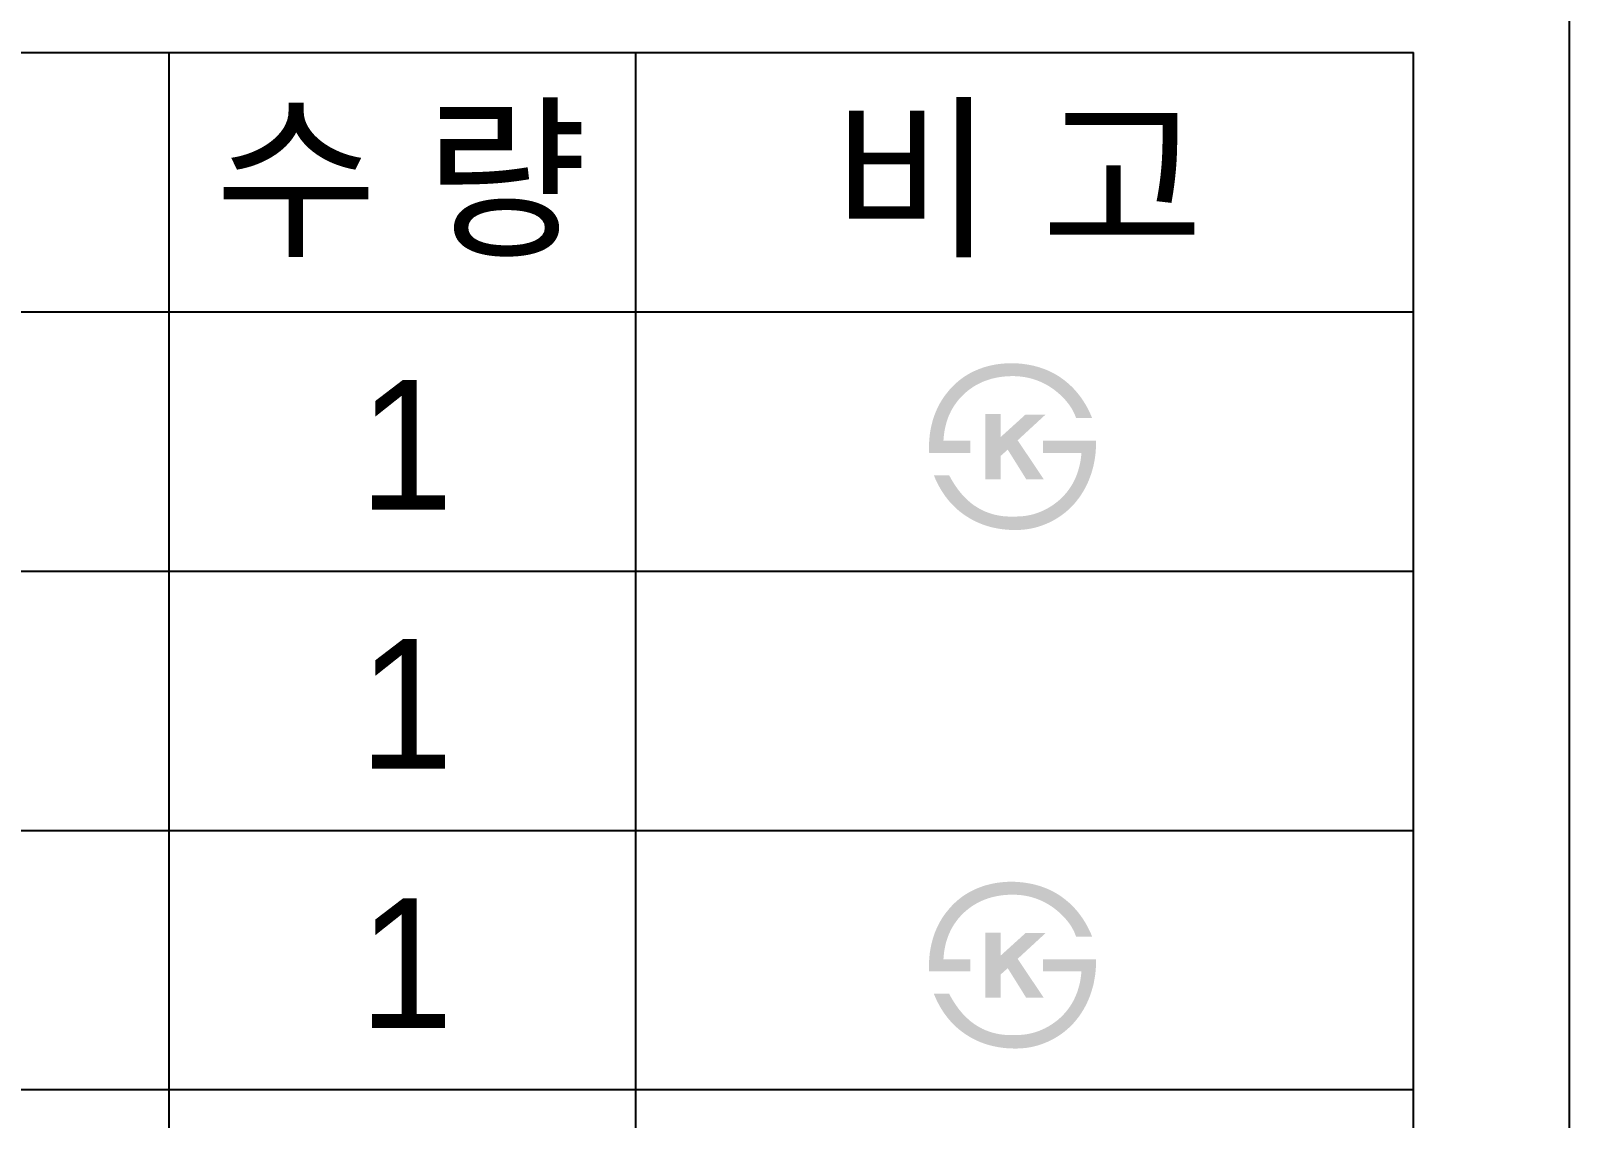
# Model space of a CAD drawing. Header units: millimetres. Extents: x 0 to 3750, y -67 to 2530.
# Drawn here: x 1503.3 to 1800, y 2094.5 to 2304.2 of the extents above; entities that cross this region are included whole.
import ezdxf
from ezdxf.enums import TextEntityAlignment as Align

# ---------------------------------------------------------------- set-up
doc = ezdxf.new("R2010")
doc.units = ezdxf.units.MM
doc.layers.add('TEXT', color=7, linetype='Continuous')
doc.layers.add('도각라인', color=7, linetype='Continuous')
doc.styles.add('타이틀', font='H2GTRM.TTF', dxfattribs={"height": 25})

msp = doc.modelspace()

# ---------------------------------------------------------------- hatches: boundary and pattern name
at = {"layer": 'TEXT'}
for points in [[(1676.58, 2222.79), (1676.56, 2223.2), (1676.55, 2223.61), (1676.55, 2224.02), (1676.56, 2224.42), (1676.57, 2224.83), (1676.59, 2225.23), (1676.63, 2225.63), (1676.67, 2226.03), (1676.71, 2226.42), (1676.77, 2226.82), (1676.84, 2227.21), (1676.91, 2227.6), (1676.99, 2227.99), (1677.09, 2228.37), (1677.19, 2228.76), (1677.29, 2229.14), (1677.42, 2229.52), (1677.54, 2229.9), (1677.68, 2230.28), (1677.83, 2230.65), (1677.98, 2231.01), (1678.15, 2231.37), (1678.32, 2231.72), (1678.49, 2232.07), (1678.68, 2232.41), (1678.88, 2232.74), (1679.08, 2233.07), (1679.29, 2233.39), (1679.51, 2233.71), (1679.74, 2234.02), (1679.98, 2234.32), (1680.48, 2234.94), (1680.75, 2235.24), (1681.03, 2235.54), (1681.31, 2235.83), (1681.6, 2236.1), (1681.9, 2236.37), (1682.2, 2236.63), (1682.51, 2236.88), (1682.83, 2237.12), (1683.15, 2237.36), (1683.48, 2237.58), (1683.82, 2237.79), (1684.17, 2238), (1684.52, 2238.2), (1684.88, 2238.38), (1685.25, 2238.56), (1685.65, 2238.74), (1686.06, 2238.91), (1686.48, 2239.07), (1686.9, 2239.22), (1687.32, 2239.36), (1687.76, 2239.48), (1688.2, 2239.59), (1688.64, 2239.7), (1689.09, 2239.79), (1689.55, 2239.87), (1690.01, 2239.93), (1690.48, 2239.99), (1690.96, 2240.03), (1691.44, 2240.07), (1691.93, 2240.09), (1692.42, 2240.1), (1693.18, 2240.08), (1693.56, 2240.06), (1693.93, 2240.03), (1694.3, 2240), (1694.66, 2239.96), (1695.02, 2239.91), (1695.38, 2239.86), (1695.73, 2239.8), (1696.08, 2239.74), (1696.42, 2239.66), (1696.76, 2239.59), (1697.1, 2239.5), (1697.43, 2239.41), (1697.76, 2239.32), (1698.09, 2239.21), (1698.41, 2239.1), (1698.73, 2238.99), (1699.04, 2238.87), (1699.35, 2238.74), (1699.66, 2238.6), (1699.96, 2238.46), (1700.26, 2238.31), (1700.56, 2238.16), (1700.85, 2238), (1701.14, 2237.83), (1701.42, 2237.66), (1701.7, 2237.48), (1701.98, 2237.29), (1702.25, 2237.1), (1702.52, 2236.9), (1702.78, 2236.7), (1703.2, 2236.35), (1703.61, 2236), (1704.01, 2235.62), (1704.39, 2235.24), (1704.76, 2234.84), (1705.12, 2234.42), (1705.46, 2234), (1705.79, 2233.56), (1706.11, 2233.1), (1706.42, 2232.63), (1706.72, 2232.15), (1707, 2231.65), (1707.27, 2231.14), (1707.52, 2230.62), (1707.77, 2230.08), (1708, 2229.53), (1708, 2229.53), (1704.9, 2229.53), (1704.9, 2229.53), (1704.84, 2229.71), (1704.77, 2229.88), (1704.7, 2230.06), (1704.63, 2230.23), (1704.56, 2230.4), (1704.48, 2230.57), (1704.39, 2230.74), (1704.3, 2230.91), (1704.21, 2231.08), (1704.12, 2231.25), (1704.02, 2231.41), (1703.91, 2231.58), (1703.81, 2231.74), (1703.7, 2231.91), (1703.58, 2232.07), (1703.46, 2232.23), (1703.34, 2232.39), (1703.21, 2232.55), (1702.95, 2232.87), (1702.67, 2233.19), (1702.37, 2233.5), (1702.06, 2233.81), (1701.73, 2234.11), (1701.39, 2234.41), (1701.03, 2234.71), (1700.8, 2234.89), (1700.57, 2235.06), (1700.33, 2235.23), (1700.1, 2235.39), (1699.86, 2235.54), (1699.62, 2235.69), (1699.38, 2235.84), (1699.13, 2235.97), (1698.89, 2236.11), (1698.64, 2236.23), (1698.39, 2236.35), (1698.14, 2236.47), (1697.88, 2236.58), (1697.63, 2236.68), (1697.37, 2236.78), (1697.11, 2236.88), (1696.85, 2236.96), (1696.58, 2237.05), (1696.32, 2237.12), (1696.05, 2237.19), (1695.78, 2237.26), (1695.51, 2237.32), (1695.24, 2237.37), (1694.96, 2237.42), (1694.69, 2237.46), (1694.41, 2237.5), (1694.13, 2237.53), (1693.84, 2237.55), (1693.56, 2237.57), (1693.27, 2237.59), (1692.99, 2237.6), (1692.7, 2237.6), (1692.35, 2237.6), (1692.01, 2237.59), (1691.67, 2237.57), (1691.33, 2237.55), (1691, 2237.52), (1690.67, 2237.48), (1690.34, 2237.44), (1690.02, 2237.39), (1689.7, 2237.33), (1689.39, 2237.27), (1689.08, 2237.2), (1688.77, 2237.13), (1688.47, 2237.05), (1688.17, 2236.96), (1687.87, 2236.86), (1687.58, 2236.76), (1687.29, 2236.66), (1687.01, 2236.54), (1686.73, 2236.42), (1686.45, 2236.29), (1686.18, 2236.16), (1685.91, 2236.02), (1685.64, 2235.87), (1685.38, 2235.72), (1685.12, 2235.56), (1684.87, 2235.39), (1684.62, 2235.22), (1684.37, 2235.04), (1684.13, 2234.86), (1683.89, 2234.66), (1683.65, 2234.46), (1683.42, 2234.26), (1683.19, 2234.04), (1682.96, 2233.82), (1682.74, 2233.59), (1682.53, 2233.36), (1682.32, 2233.13), (1682.12, 2232.89), (1681.93, 2232.64), (1681.75, 2232.39), (1681.57, 2232.14), (1681.39, 2231.89), (1681.23, 2231.62), (1681.07, 2231.36), (1680.92, 2231.09), (1680.77, 2230.82), (1680.64, 2230.54), (1680.51, 2230.25), (1680.38, 2229.97), (1680.26, 2229.68), (1680.15, 2229.38), (1680.05, 2229.08), (1679.95, 2228.78), (1679.86, 2228.47), (1679.78, 2228.15), (1679.7, 2227.84), (1679.63, 2227.51), (1679.57, 2227.19), (1679.51, 2226.86), (1679.46, 2226.52), (1679.42, 2226.18), (1679.38, 2225.84), (1679.35, 2225.49), (1679.33, 2225.14), (1679.33, 2225.14), (1684.51, 2225.14), (1684.51, 2225.14), (1684.51, 2225.14), (1684.51, 2222.79), (1684.51, 2222.79), (1684.51, 2222.79), (1676.58, 2222.79)], [(1690.34, 2225.83), (1695.14, 2230.18), (1699.01, 2230.18), (1693.64, 2225.23), (1698.67, 2217.72), (1695.29, 2217.72), (1691.73, 2223.43), (1690.34, 2222.19), (1690.34, 2217.72), (1687.39, 2217.72), (1687.39, 2230.29), (1690.34, 2230.29)], [(1708.75, 2225.14), (1708.75, 2224.7), (1708.75, 2224.26), (1708.74, 2223.83), (1708.71, 2223.4), (1708.68, 2222.97), (1708.64, 2222.54), (1708.59, 2222.12), (1708.52, 2221.69), (1708.45, 2221.28), (1708.37, 2220.86), (1708.29, 2220.44), (1708.19, 2220.03), (1708.08, 2219.62), (1707.96, 2219.22), (1707.84, 2218.81), (1707.7, 2218.41), (1707.56, 2218.03), (1707.41, 2217.65), (1707.26, 2217.27), (1707.09, 2216.9), (1706.92, 2216.54), (1706.74, 2216.18), (1706.55, 2215.83), (1706.36, 2215.49), (1706.15, 2215.15), (1705.94, 2214.81), (1705.72, 2214.49), (1705.5, 2214.16), (1705.26, 2213.85), (1705.02, 2213.54), (1704.77, 2213.23), (1704.51, 2212.93), (1704.24, 2212.64), (1703.97, 2212.36), (1703.69, 2212.08), (1703.4, 2211.82), (1703.11, 2211.56), (1702.81, 2211.31), (1702.51, 2211.07), (1702.2, 2210.84), (1701.88, 2210.61), (1701.56, 2210.4), (1701.24, 2210.19), (1700.91, 2209.99), (1700.57, 2209.8), (1700.23, 2209.62), (1699.88, 2209.45), (1699.53, 2209.28), (1699.16, 2209.12), (1698.79, 2208.97), (1698.42, 2208.82), (1698.04, 2208.69), (1697.66, 2208.57), (1697.28, 2208.46), (1696.9, 2208.36), (1696.51, 2208.27), (1696.12, 2208.19), (1695.72, 2208.12), (1695.33, 2208.06), (1694.93, 2208.02), (1694.53, 2207.98), (1694.12, 2207.95), (1693.71, 2207.94), (1693.3, 2207.93), (1692.64, 2207.94), (1691.98, 2207.96), (1691.34, 2208.01), (1690.7, 2208.08), (1690.08, 2208.17), (1689.77, 2208.22), (1689.47, 2208.28), (1689.16, 2208.34), (1688.86, 2208.4), (1688.56, 2208.48), (1688.27, 2208.55), (1687.98, 2208.64), (1687.69, 2208.73), (1687.4, 2208.82), (1687.11, 2208.92), (1686.83, 2209.02), (1686.55, 2209.13), (1686.27, 2209.24), (1686, 2209.36), (1685.73, 2209.48), (1685.46, 2209.61), (1685.19, 2209.75), (1684.92, 2209.89), (1684.66, 2210.03), (1684.4, 2210.18), (1684.15, 2210.34), (1683.62, 2210.67), (1683.36, 2210.85), (1683.1, 2211.03), (1682.85, 2211.22), (1682.6, 2211.41), (1682.35, 2211.61), (1682.11, 2211.81), (1681.87, 2212.02), (1681.64, 2212.24), (1681.41, 2212.45), (1681.19, 2212.68), (1680.97, 2212.9), (1680.75, 2213.14), (1680.54, 2213.37), (1680.34, 2213.62), (1680.13, 2213.86), (1679.94, 2214.12), (1679.74, 2214.37), (1679.55, 2214.63), (1679.37, 2214.9), (1679.19, 2215.17), (1679.01, 2215.45), (1678.84, 2215.73), (1678.67, 2216.02), (1678.51, 2216.31), (1678.35, 2216.61), (1678.19, 2216.91), (1678.04, 2217.21), (1677.75, 2217.84), (1677.48, 2218.49), (1677.48, 2218.49), (1680.43, 2218.49), (1680.43, 2218.49), (1680.66, 2218.06), (1680.89, 2217.65), (1681.13, 2217.25), (1681.38, 2216.86), (1681.62, 2216.48), (1681.88, 2216.11), (1682.14, 2215.75), (1682.4, 2215.41), (1682.67, 2215.08), (1682.94, 2214.76), (1683.22, 2214.45), (1683.51, 2214.15), (1683.8, 2213.87), (1684.1, 2213.6), (1684.4, 2213.33), (1684.7, 2213.08), (1684.93, 2212.91), (1685.16, 2212.74), (1685.39, 2212.58), (1685.63, 2212.43), (1685.86, 2212.28), (1686.1, 2212.14), (1686.35, 2212), (1686.59, 2211.87), (1686.84, 2211.74), (1687.09, 2211.63), (1687.34, 2211.51), (1687.6, 2211.41), (1687.86, 2211.31), (1688.12, 2211.21), (1688.39, 2211.12), (1688.66, 2211.04), (1688.93, 2210.96), (1689.2, 2210.89), (1689.48, 2210.83), (1689.76, 2210.77), (1690.04, 2210.72), (1690.32, 2210.67), (1690.61, 2210.63), (1690.9, 2210.59), (1691.19, 2210.57), (1691.49, 2210.54), (1691.79, 2210.53), (1692.09, 2210.52), (1692.39, 2210.51), (1692.7, 2210.51), (1693.01, 2210.52), (1693.87, 2210.54), (1694.14, 2210.56), (1694.41, 2210.58), (1694.68, 2210.6), (1694.95, 2210.63), (1695.21, 2210.67), (1695.48, 2210.71), (1695.74, 2210.76), (1696, 2210.81), (1696.26, 2210.87), (1696.52, 2210.93), (1696.77, 2211), (1697.03, 2211.08), (1697.28, 2211.16), (1697.53, 2211.25), (1697.78, 2211.34), (1698.02, 2211.44), (1698.27, 2211.54), (1698.51, 2211.65), (1698.75, 2211.76), (1698.99, 2211.88), (1699.23, 2212.01), (1699.47, 2212.14), (1699.7, 2212.27), (1699.94, 2212.42), (1700.17, 2212.56), (1700.4, 2212.72), (1700.63, 2212.88), (1700.85, 2213.04), (1701.08, 2213.21), (1701.3, 2213.38), (1701.56, 2213.6), (1701.81, 2213.82), (1702.05, 2214.05), (1702.28, 2214.28), (1702.51, 2214.51), (1702.73, 2214.76), (1702.94, 2215), (1703.15, 2215.25), (1703.35, 2215.51), (1703.54, 2215.77), (1703.73, 2216.04), (1703.9, 2216.31), (1704.07, 2216.58), (1704.24, 2216.86), (1704.39, 2217.15), (1704.54, 2217.44), (1704.68, 2217.74), (1704.82, 2218.04), (1704.95, 2218.35), (1705.07, 2218.66), (1705.18, 2218.97), (1705.28, 2219.3), (1705.38, 2219.62), (1705.47, 2219.95), (1705.56, 2220.29), (1705.64, 2220.63), (1705.71, 2220.98), (1705.77, 2221.33), (1705.82, 2221.69), (1705.87, 2222.05), (1705.91, 2222.42), (1705.95, 2222.79), (1705.95, 2222.79), (1698.52, 2222.79), (1698.52, 2222.79), (1698.52, 2222.79), (1698.52, 2225.14), (1698.52, 2225.14), (1698.52, 2225.14), (1708.75, 2225.14)], [(1676.58, 2122.79), (1676.56, 2123.2), (1676.55, 2123.61), (1676.55, 2124.02), (1676.56, 2124.42), (1676.57, 2124.83), (1676.59, 2125.23), (1676.63, 2125.63), (1676.67, 2126.03), (1676.71, 2126.42), (1676.77, 2126.82), (1676.84, 2127.21), (1676.91, 2127.6), (1676.99, 2127.99), (1677.09, 2128.37), (1677.19, 2128.76), (1677.29, 2129.14), (1677.42, 2129.52), (1677.54, 2129.9), (1677.68, 2130.28), (1677.83, 2130.65), (1677.98, 2131.01), (1678.15, 2131.37), (1678.32, 2131.72), (1678.49, 2132.07), (1678.68, 2132.41), (1678.88, 2132.74), (1679.08, 2133.07), (1679.29, 2133.39), (1679.51, 2133.71), (1679.74, 2134.02), (1679.98, 2134.32), (1680.48, 2134.94), (1680.75, 2135.24), (1681.03, 2135.54), (1681.31, 2135.83), (1681.6, 2136.1), (1681.9, 2136.37), (1682.2, 2136.63), (1682.51, 2136.88), (1682.83, 2137.12), (1683.15, 2137.36), (1683.48, 2137.58), (1683.82, 2137.79), (1684.17, 2138), (1684.52, 2138.2), (1684.88, 2138.38), (1685.25, 2138.56), (1685.65, 2138.74), (1686.06, 2138.91), (1686.48, 2139.07), (1686.9, 2139.22), (1687.32, 2139.36), (1687.76, 2139.48), (1688.2, 2139.59), (1688.64, 2139.7), (1689.09, 2139.79), (1689.55, 2139.87), (1690.01, 2139.93), (1690.48, 2139.99), (1690.96, 2140.03), (1691.44, 2140.07), (1691.93, 2140.09), (1692.42, 2140.1), (1693.18, 2140.08), (1693.56, 2140.06), (1693.93, 2140.03), (1694.3, 2140), (1694.66, 2139.96), (1695.02, 2139.91), (1695.38, 2139.86), (1695.73, 2139.8), (1696.08, 2139.74), (1696.42, 2139.66), (1696.76, 2139.59), (1697.1, 2139.5), (1697.43, 2139.41), (1697.76, 2139.32), (1698.09, 2139.21), (1698.41, 2139.1), (1698.73, 2138.99), (1699.04, 2138.87), (1699.35, 2138.74), (1699.66, 2138.6), (1699.96, 2138.46), (1700.26, 2138.31), (1700.56, 2138.16), (1700.85, 2138), (1701.14, 2137.83), (1701.42, 2137.66), (1701.7, 2137.48), (1701.98, 2137.29), (1702.25, 2137.1), (1702.52, 2136.9), (1702.78, 2136.7), (1703.2, 2136.35), (1703.61, 2136), (1704.01, 2135.62), (1704.39, 2135.24), (1704.76, 2134.84), (1705.12, 2134.42), (1705.46, 2134), (1705.79, 2133.56), (1706.11, 2133.1), (1706.42, 2132.63), (1706.72, 2132.15), (1707, 2131.65), (1707.27, 2131.14), (1707.52, 2130.62), (1707.77, 2130.08), (1708, 2129.53), (1708, 2129.53), (1704.9, 2129.53), (1704.9, 2129.53), (1704.84, 2129.71), (1704.77, 2129.88), (1704.7, 2130.06), (1704.63, 2130.23), (1704.56, 2130.4), (1704.48, 2130.57), (1704.39, 2130.74), (1704.3, 2130.91), (1704.21, 2131.08), (1704.12, 2131.25), (1704.02, 2131.41), (1703.91, 2131.58), (1703.81, 2131.74), (1703.7, 2131.91), (1703.58, 2132.07), (1703.46, 2132.23), (1703.34, 2132.39), (1703.21, 2132.55), (1702.95, 2132.87), (1702.67, 2133.19), (1702.37, 2133.5), (1702.06, 2133.81), (1701.73, 2134.11), (1701.39, 2134.41), (1701.03, 2134.71), (1700.8, 2134.89), (1700.57, 2135.06), (1700.33, 2135.23), (1700.1, 2135.39), (1699.86, 2135.54), (1699.62, 2135.69), (1699.38, 2135.84), (1699.13, 2135.97), (1698.89, 2136.11), (1698.64, 2136.23), (1698.39, 2136.35), (1698.14, 2136.47), (1697.88, 2136.58), (1697.63, 2136.68), (1697.37, 2136.78), (1697.11, 2136.88), (1696.85, 2136.96), (1696.58, 2137.05), (1696.32, 2137.12), (1696.05, 2137.19), (1695.78, 2137.26), (1695.51, 2137.32), (1695.24, 2137.37), (1694.96, 2137.42), (1694.69, 2137.46), (1694.41, 2137.5), (1694.13, 2137.53), (1693.84, 2137.55), (1693.56, 2137.57), (1693.27, 2137.59), (1692.99, 2137.6), (1692.7, 2137.6), (1692.35, 2137.6), (1692.01, 2137.59), (1691.67, 2137.57), (1691.33, 2137.55), (1691, 2137.52), (1690.67, 2137.48), (1690.34, 2137.44), (1690.02, 2137.39), (1689.7, 2137.33), (1689.39, 2137.27), (1689.08, 2137.2), (1688.77, 2137.13), (1688.47, 2137.05), (1688.17, 2136.96), (1687.87, 2136.86), (1687.58, 2136.76), (1687.29, 2136.66), (1687.01, 2136.54), (1686.73, 2136.42), (1686.45, 2136.29), (1686.18, 2136.16), (1685.91, 2136.02), (1685.64, 2135.87), (1685.38, 2135.72), (1685.12, 2135.56), (1684.87, 2135.39), (1684.62, 2135.22), (1684.37, 2135.04), (1684.13, 2134.86), (1683.89, 2134.66), (1683.65, 2134.46), (1683.42, 2134.26), (1683.19, 2134.04), (1682.96, 2133.82), (1682.74, 2133.59), (1682.53, 2133.36), (1682.32, 2133.13), (1682.12, 2132.89), (1681.93, 2132.64), (1681.75, 2132.39), (1681.57, 2132.14), (1681.39, 2131.89), (1681.23, 2131.62), (1681.07, 2131.36), (1680.92, 2131.09), (1680.77, 2130.82), (1680.64, 2130.54), (1680.51, 2130.25), (1680.38, 2129.97), (1680.26, 2129.68), (1680.15, 2129.38), (1680.05, 2129.08), (1679.95, 2128.78), (1679.86, 2128.47), (1679.78, 2128.15), (1679.7, 2127.84), (1679.63, 2127.51), (1679.57, 2127.19), (1679.51, 2126.86), (1679.46, 2126.52), (1679.42, 2126.18), (1679.38, 2125.84), (1679.35, 2125.49), (1679.33, 2125.14), (1679.33, 2125.14), (1684.51, 2125.14), (1684.51, 2125.14), (1684.51, 2125.14), (1684.51, 2122.79), (1684.51, 2122.79), (1684.51, 2122.79), (1676.58, 2122.79)], [(1690.34, 2125.83), (1695.14, 2130.18), (1699.01, 2130.18), (1693.64, 2125.23), (1698.67, 2117.72), (1695.29, 2117.72), (1691.73, 2123.43), (1690.34, 2122.19), (1690.34, 2117.72), (1687.39, 2117.72), (1687.39, 2130.29), (1690.34, 2130.29)], [(1708.75, 2125.14), (1708.75, 2124.7), (1708.75, 2124.26), (1708.74, 2123.83), (1708.71, 2123.4), (1708.68, 2122.97), (1708.64, 2122.54), (1708.59, 2122.12), (1708.52, 2121.69), (1708.45, 2121.28), (1708.37, 2120.86), (1708.29, 2120.44), (1708.19, 2120.03), (1708.08, 2119.62), (1707.96, 2119.22), (1707.84, 2118.81), (1707.7, 2118.41), (1707.56, 2118.03), (1707.41, 2117.65), (1707.26, 2117.27), (1707.09, 2116.9), (1706.92, 2116.54), (1706.74, 2116.18), (1706.55, 2115.83), (1706.36, 2115.49), (1706.15, 2115.15), (1705.94, 2114.81), (1705.72, 2114.49), (1705.5, 2114.16), (1705.26, 2113.85), (1705.02, 2113.54), (1704.77, 2113.23), (1704.51, 2112.93), (1704.24, 2112.64), (1703.97, 2112.36), (1703.69, 2112.08), (1703.4, 2111.82), (1703.11, 2111.56), (1702.81, 2111.31), (1702.51, 2111.07), (1702.2, 2110.84), (1701.88, 2110.61), (1701.56, 2110.4), (1701.24, 2110.19), (1700.91, 2109.99), (1700.57, 2109.8), (1700.23, 2109.62), (1699.88, 2109.45), (1699.53, 2109.28), (1699.16, 2109.12), (1698.79, 2108.97), (1698.42, 2108.82), (1698.04, 2108.69), (1697.66, 2108.57), (1697.28, 2108.46), (1696.9, 2108.36), (1696.51, 2108.27), (1696.12, 2108.19), (1695.72, 2108.12), (1695.33, 2108.06), (1694.93, 2108.02), (1694.53, 2107.98), (1694.12, 2107.95), (1693.71, 2107.94), (1693.3, 2107.93), (1692.64, 2107.94), (1691.98, 2107.96), (1691.34, 2108.01), (1690.7, 2108.08), (1690.08, 2108.17), (1689.77, 2108.22), (1689.47, 2108.28), (1689.16, 2108.34), (1688.86, 2108.4), (1688.56, 2108.48), (1688.27, 2108.55), (1687.98, 2108.64), (1687.69, 2108.73), (1687.4, 2108.82), (1687.11, 2108.92), (1686.83, 2109.02), (1686.55, 2109.13), (1686.27, 2109.24), (1686, 2109.36), (1685.73, 2109.48), (1685.46, 2109.61), (1685.19, 2109.75), (1684.92, 2109.89), (1684.66, 2110.03), (1684.4, 2110.18), (1684.15, 2110.34), (1683.62, 2110.67), (1683.36, 2110.85), (1683.1, 2111.03), (1682.85, 2111.22), (1682.6, 2111.41), (1682.35, 2111.61), (1682.11, 2111.81), (1681.87, 2112.02), (1681.64, 2112.24), (1681.41, 2112.45), (1681.19, 2112.68), (1680.97, 2112.9), (1680.75, 2113.14), (1680.54, 2113.37), (1680.34, 2113.62), (1680.13, 2113.86), (1679.94, 2114.12), (1679.74, 2114.37), (1679.55, 2114.63), (1679.37, 2114.9), (1679.19, 2115.17), (1679.01, 2115.45), (1678.84, 2115.73), (1678.67, 2116.02), (1678.51, 2116.31), (1678.35, 2116.61), (1678.19, 2116.91), (1678.04, 2117.21), (1677.75, 2117.84), (1677.48, 2118.49), (1677.48, 2118.49), (1680.43, 2118.49), (1680.43, 2118.49), (1680.66, 2118.06), (1680.89, 2117.65), (1681.13, 2117.25), (1681.38, 2116.86), (1681.62, 2116.48), (1681.88, 2116.11), (1682.14, 2115.75), (1682.4, 2115.41), (1682.67, 2115.08), (1682.94, 2114.76), (1683.22, 2114.45), (1683.51, 2114.15), (1683.8, 2113.87), (1684.1, 2113.6), (1684.4, 2113.33), (1684.7, 2113.08), (1684.93, 2112.91), (1685.16, 2112.74), (1685.39, 2112.58), (1685.63, 2112.43), (1685.86, 2112.28), (1686.1, 2112.14), (1686.35, 2112), (1686.59, 2111.87), (1686.84, 2111.74), (1687.09, 2111.63), (1687.34, 2111.51), (1687.6, 2111.41), (1687.86, 2111.31), (1688.12, 2111.21), (1688.39, 2111.12), (1688.66, 2111.04), (1688.93, 2110.96), (1689.2, 2110.89), (1689.48, 2110.83), (1689.76, 2110.77), (1690.04, 2110.72), (1690.32, 2110.67), (1690.61, 2110.63), (1690.9, 2110.59), (1691.19, 2110.57), (1691.49, 2110.54), (1691.79, 2110.53), (1692.09, 2110.52), (1692.39, 2110.51), (1692.7, 2110.51), (1693.01, 2110.52), (1693.87, 2110.54), (1694.14, 2110.56), (1694.41, 2110.58), (1694.68, 2110.6), (1694.95, 2110.63), (1695.21, 2110.67), (1695.48, 2110.71), (1695.74, 2110.76), (1696, 2110.81), (1696.26, 2110.87), (1696.52, 2110.93), (1696.77, 2111), (1697.03, 2111.08), (1697.28, 2111.16), (1697.53, 2111.25), (1697.78, 2111.34), (1698.02, 2111.44), (1698.27, 2111.54), (1698.51, 2111.65), (1698.75, 2111.76), (1698.99, 2111.88), (1699.23, 2112.01), (1699.47, 2112.14), (1699.7, 2112.27), (1699.94, 2112.42), (1700.17, 2112.56), (1700.4, 2112.72), (1700.63, 2112.88), (1700.85, 2113.04), (1701.08, 2113.21), (1701.3, 2113.38), (1701.56, 2113.6), (1701.81, 2113.82), (1702.05, 2114.05), (1702.28, 2114.28), (1702.51, 2114.51), (1702.73, 2114.76), (1702.94, 2115), (1703.15, 2115.25), (1703.35, 2115.51), (1703.54, 2115.77), (1703.73, 2116.04), (1703.9, 2116.31), (1704.07, 2116.58), (1704.24, 2116.86), (1704.39, 2117.15), (1704.54, 2117.44), (1704.68, 2117.74), (1704.82, 2118.04), (1704.95, 2118.35), (1705.07, 2118.66), (1705.18, 2118.97), (1705.28, 2119.3), (1705.38, 2119.62), (1705.47, 2119.95), (1705.56, 2120.29), (1705.64, 2120.63), (1705.71, 2120.98), (1705.77, 2121.33), (1705.82, 2121.69), (1705.87, 2122.05), (1705.91, 2122.42), (1705.95, 2122.79), (1705.95, 2122.79), (1698.52, 2122.79), (1698.52, 2122.79), (1698.52, 2122.79), (1698.52, 2125.14), (1698.52, 2125.14), (1698.52, 2125.14), (1708.75, 2125.14)]]:
    msp.add_hatch(color=256, dxfattribs=at).paths.add_polyline_path(points, flags=0)

# ---------------------------------------------------------------- linework, layer by layer
at = {"layer": '도각라인', "color": 7}
for p, q in [((1800, 2530), (1800, 0)), ((975, 2300), (1770, 2300)), ((1530, 1900), (1530, 2300)), ((1620, 1900), (1620, 2300)), ((1770, 1900), (1770, 2300)), ((975, 2250), (1770, 2250)), ((975, 2200), (1770, 2200)), ((975, 2150), (1770, 2150)), ((975, 2100), (1770, 2100))]:
    msp.add_line(p, q, dxfattribs=at)

# ---------------------------------------------------------------- texts
at = {"layer": 'TEXT', "style": '타이틀'}
for s, p in [('수 량', (1574.77, 2275.73)), ('비 고', (1693.62, 2275.73)), ('1', (1575.74, 2224.38)), ('1', (1575.74, 2174.38)), ('1', (1575.74, 2124.38))]:
    msp.add_text(s, height=25, dxfattribs=at).set_placement(p, align=Align.MIDDLE_CENTER)

doc.saveas('drawing.dxf')
